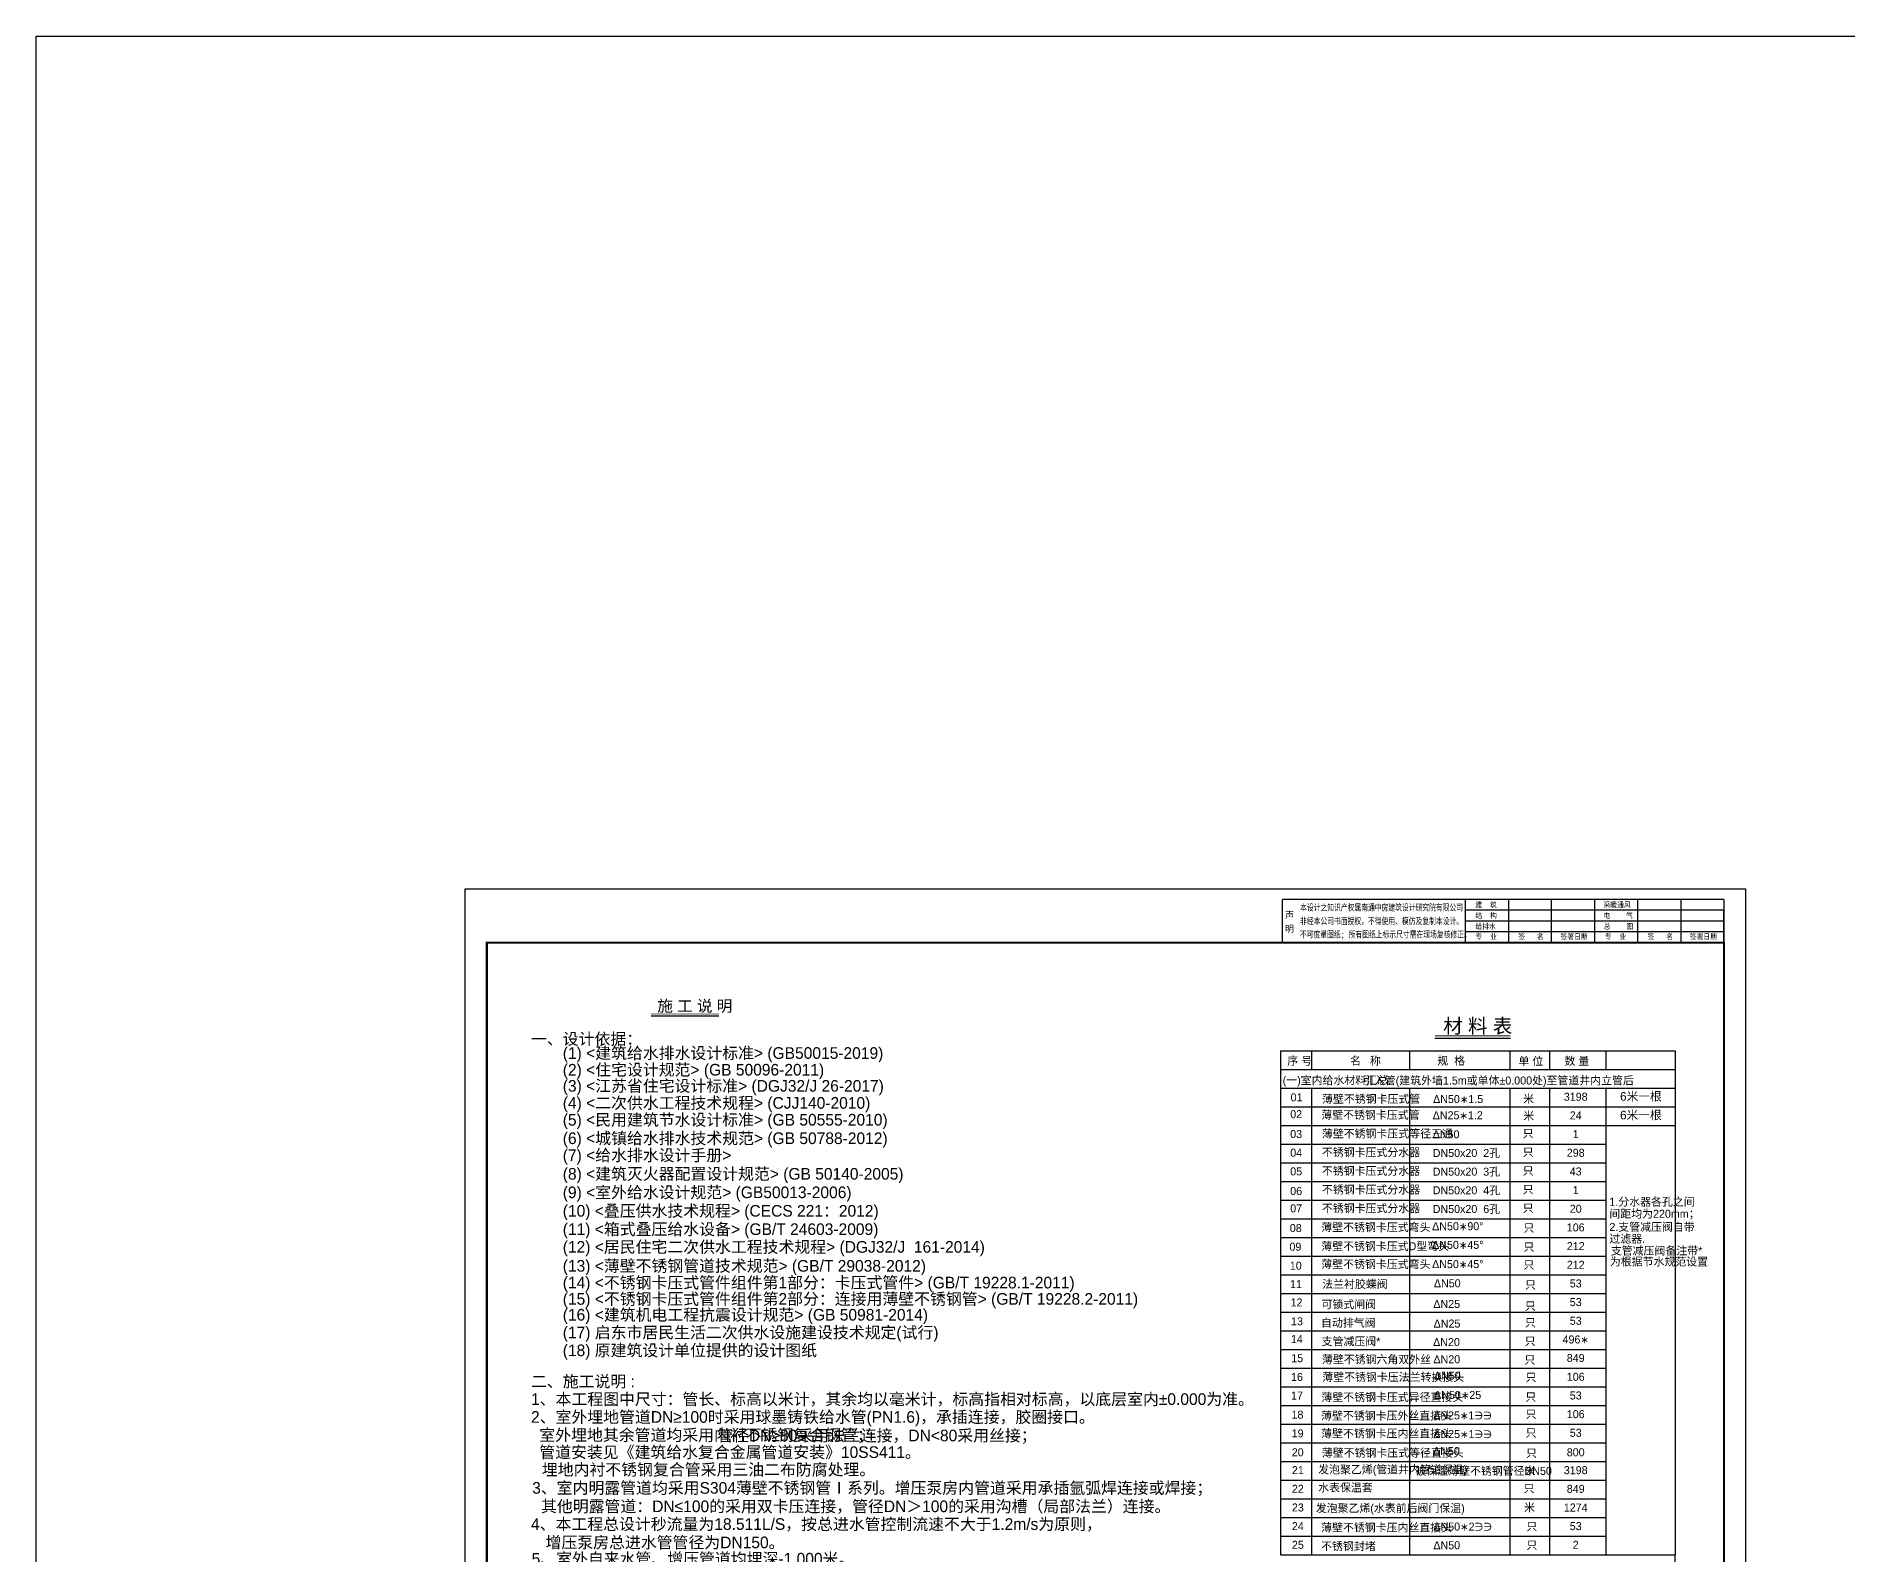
# Model space of a CAD drawing. Header units: millimetres. Extents: x 10779125 to 11142123, y -372083 to -144871.
# Drawn here: x 10779125 to 10863174, y -295634 to -225183 of the extents above; entities that cross this region are included whole.
import ezdxf
from ezdxf.enums import TextEntityAlignment as Align

# ---------------------------------------------------------------- set-up
doc = ezdxf.new("R2010")
doc.units = ezdxf.units.MM
doc.header["$LTSCALE"] = 1000
doc.header["$MEASUREMENT"] = 0
doc.layers.get('0').update_dxf_attribs({"color": 255, "linetype": 'CONTINUOUS'})
for name, color, linetype in [('_标注', 7, 'CONTINUOUS'), ('S', 6, 'CONTINUOUS'), ('低压管', 7, 'CONTINUOUS'), ('签字名字', 7, 'CONTINUOUS')]:
    doc.layers.add(name, color=color, linetype=linetype)
doc.styles.add('-黑体', font='simhei.ttf', dxfattribs={"width": 0.8})
doc.styles.add('hz', font='simplex', dxfattribs={"width": 0.7, "bigfont": 'hztxt'})
doc.styles.get("Standard").update_dxf_attribs({"font": 'symbol.ttf'})
doc.styles.add('公司地址', font='')
doc.styles.add('单位名称', font='simhei.ttf')
doc.styles.add('单位名称英文', font='gothice.shx')
doc.styles.add('项目信息', font='simkai.ttf')
doc.styles.get('公司地址').set_extended_font_data('SimSun')

# ---------------------------------------------------------------- blocks, each defined once
blk = doc.blocks.new('S')
at = {"const_width": 60}
for points in [[(519907, 1380937), (519891, 1380916), (519918, 1380916), (519993, 1380927), (520139, 1380977), (520229, 1381037)], [(519939, 1381313), (520172, 1381340), (520205, 1381333), (520217, 1381320)], [(520097, 1381156), (520100, 1381125), (520108, 1380944), (520107, 1380812), (520086, 1380687), (520073, 1380610)], [(520707, 1380892), (520867, 1380920), (520978, 1380965), (521178, 1381072)], [(520790, 1381241), (520782, 1381228), (520787, 1381176), (520792, 1381120), (520781, 1381082), (520779, 1381000)], [(520942, 1381059), (520901, 1380923), (520852, 1380800), (520829, 1380741), (520802, 1380741), (520797, 1380747)], [(520814, 1381283), (520849, 1381295), (520974, 1381321), (521130, 1381338), (521226, 1381333), (521241, 1381321), (521215, 1381288), (521166, 1381227), (521132, 1381192), (521120, 1381140), (521103, 1381067), (521104, 1381031)], [(520826, 1381046), (521041, 1381095)], [(520841, 1381159), (520891, 1381172), (520951, 1381186), (521080, 1381204)], [(520859, 1381262), (520852, 1381180), (520868, 1381115), (520863, 1381045), (520863, 1380954)], [(520862, 1381456), (520862, 1381490), (520869, 1381504), (520882, 1381504), (520954, 1381456), (520970, 1381429), (520961, 1381397), (520940, 1381380), (520910, 1381346)], [(520993, 1381270), (520993, 1381264), (520957, 1381128), (520942, 1381059)], [(520943, 1380987), (521184, 1380985), (521227, 1380998)], [(519842, 1380585), (519878, 1380592), (519993, 1380592), (520059, 1380603), (520118, 1380620), (520262, 1380646), (520360, 1380674), (520360, 1380678)], [(521030, 1380861), (520959, 1380698), (520900, 1380606), (520859, 1380545), (520834, 1380545)], [(520863, 1380954), (520867, 1380920)], [(520868, 1380840), (520899, 1380818), (520900, 1380743), (520874, 1380658)], [(520932, 1380870), (520953, 1380903), (520993, 1380914), (521070, 1380917), (521128, 1380914), (521168, 1380895), (521173, 1380866), (521100, 1380727)], [(520982, 1380750), (521103, 1380704), (521225, 1380658), (521325, 1380624), (521390, 1380610), (521393, 1380630), (521347, 1380701)]]:
    blk.add_lwpolyline(points, dxfattribs=at)
blk = doc.blocks.new('tk')
at = {"linetype": 'ByBlock', "ltscale": 0.5}
blk.add_hatch(color=256, dxfattribs=at).paths.add_polyline_path([(3511150, -84182), (3511150, -83519), (3511109, -83479), (3510632, -83956), (3511001, -84326), (3511001, -84159, -0.711905), (3511069, -83730), (3511069, -84393), (3511109, -84434), (3511587, -83956), (3511217, -83587), (3511217, -83754, -0.711905)])
at = {"linetype": 'Continuous'}
h = blk.add_hatch(color=256, dxfattribs=at)
h.dxf.hatch_style = 1
h.paths.add_polyline_path([(3526139, -86538), (3526384, -86617), (3526435, -86610), (3526427, -86596), (3526334, -86581), (3526154, -86524), (3526183, -86481), (3526226, -86445), (3526219, -86437), (3526211, -86430), (3526046, -86625), (3526024, -86632), (3526017, -86653), (3526031, -86661)])
h.paths.add_polyline_path([(3526226, -86596), (3526233, -86610), (3526247, -86596), (3526240, -86581), (3526233, -86574), (3526111, -86617), (3526103, -86632), (3526125, -86639)], flags=17)
h.paths.add_polyline_path([(3526183, -86733), (3526175, -86668), (3526161, -86661), (3526132, -86718), (3526125, -86682), (3526111, -86704), (3526118, -86826), (3526132, -86841), (3526147, -86797), (3526190, -86826), (3526204, -86819), (3526190, -86761), (3526204, -86740)])
h.paths.add_polyline_path([(3526147, -86733), (3526154, -86704), (3526161, -86697), (3526161, -86718)], flags=16)
h.paths.add_polyline_path([(3526161, -86754), (3526168, -86747), (3526168, -86761)], flags=16)
h.paths.add_polyline_path([(3526175, -86776), (3526175, -86790), (3526168, -86783)], flags=16)
h.paths.add_polyline_path([(3526240, -86697), (3526226, -86689), (3526197, -86725), (3526204, -86740), (3526219, -86725), (3526233, -86761), (3526255, -86740), (3526247, -86718), (3526240, -86733)])
h.paths.add_polyline_path([(3526276, -86653), (3526269, -86646), (3526255, -86682), (3526269, -86711), (3526276, -86805), (3526240, -86797), (3526233, -86812), (3526283, -86833), (3526298, -86819)])
h.paths.add_polyline_path([(3526550, -86545), (3526543, -86517), (3526528, -86509), (3526521, -86502), (3526492, -86509), (3526528, -86531), (3526528, -86560), (3526514, -86581), (3526521, -86603)], flags=17)
h.paths.add_polyline_path([(3526564, -86603), (3526600, -86596), (3526607, -86574), (3526593, -86567), (3526521, -86610), (3526514, -86596), (3526478, -86646), (3526456, -86653), (3526514, -86711), (3526435, -86769), (3526456, -86776), (3526528, -86718), (3526571, -86754), (3526665, -86790), (3526802, -86790), (3526816, -86776), (3526780, -86769), (3526910, -86733), (3526960, -87186), (3526967, -87021), (3526931, -86725), (3527047, -86697), (3527047, -86675), (3526996, -86675), (3526996, -86689), (3527011, -86689), (3526931, -86704), (3526917, -86632), (3526975, -86574), (3526960, -86560), (3526924, -86560), (3526895, -86545), (3526939, -86524), (3526967, -86524), (3526982, -86509), (3526946, -86502), (3526881, -86531), (3526867, -86502), (3526867, -86445), (3526859, -86437), (3526845, -86495), (3526867, -86545), (3526795, -86596), (3526787, -86509), (3526773, -86531), (3526773, -86632), (3526780, -86668), (3526802, -86682), (3526802, -86617), (3526816, -86596), (3526874, -86560), (3526946, -86581), (3526852, -86661), (3526867, -86668), (3526903, -86646), (3526903, -86718), (3526737, -86761), (3526859, -86668), (3526845, -86661), (3526701, -86769), (3526615, -86754), (3526543, -86704), (3526571, -86646), (3526564, -86617), (3526528, -86689), (3526492, -86661)])
h.paths.add_polyline_path([(3526730, -86574), (3526787, -86466), (3526773, -86459), (3526701, -86596), (3526701, -86617), (3526715, -86632), (3526730, -86617), (3526730, -86603)], flags=17)
h.paths.add_polyline_path([(3526737, -86610), (3526730, -86603), (3526730, -86617)], flags=16)
h.paths.add_polyline_path([(3526874, -86560), (3526903, -86574), (3526946, -86581)], flags=17)
at = {"layer": '签字名字'}
h = blk.add_hatch(color=256, dxfattribs=at)
h.dxf.hatch_style = 1
h.paths.add_polyline_path([(3526181, -87022), (3526186, -86982), (3526178, -86963), (3526176, -86961), (3526165, -86961), (3526160, -86969), (3526173, -86982), (3526170, -87017), (3526160, -87046), (3526149, -87062), (3526154, -87065), (3526165, -87054)])
h.paths.add_polyline_path([(3526224, -87110), (3526229, -87113), (3526242, -87107), (3526253, -87097), (3526248, -87089), (3526208, -87094), (3526184, -87078), (3526168, -87078), (3526141, -87105), (3526085, -87105), (3526080, -87113), (3526088, -87121), (3526144, -87121), (3526144, -87153), (3526117, -87163), (3526109, -87171), (3526114, -87182), (3526146, -87177), (3526149, -87195), (3526165, -87225), (3526189, -87249), (3526205, -87259), (3526229, -87270), (3526266, -87275), (3526314, -87270), (3526373, -87251), (3526549, -87177), (3526696, -87107), (3526666, -87147), (3526666, -87161), (3526674, -87166), (3526693, -87166), (3526712, -87155), (3526722, -87155), (3526688, -87190), (3526685, -87198), (3526693, -87206), (3526701, -87206), (3526712, -87214), (3526720, -87230), (3526728, -87270), (3526738, -87275), (3526746, -87265), (3526778, -87161), (3526834, -87035), (3526840, -87043), (3526840, -87057), (3526848, -87070), (3526856, -87070), (3526861, -87054), (3526853, -87043), (3526850, -86979), (3526848, -86977), (3526842, -86977), (3526824, -87035), (3526776, -87139), (3526752, -87214), (3526736, -87241), (3526722, -87203), (3526706, -87190), (3526733, -87163), (3526746, -87139), (3526741, -87134), (3526728, -87134), (3526693, -87150), (3526685, -87150), (3526690, -87137), (3526712, -87118), (3526725, -87099), (3526725, -87089), (3526736, -87073), (3526736, -87059), (3526728, -87043), (3526701, -87017), (3526693, -87019), (3526690, -87075), (3526666, -87075), (3526648, -87086), (3526648, -87094), (3526656, -87099), (3526682, -87097), (3526613, -87134), (3526362, -87241), (3526293, -87259), (3526250, -87259), (3526221, -87251), (3526194, -87235), (3526178, -87219), (3526162, -87190), (3526162, -87166), (3526184, -87153)])
h.paths.add_polyline_path([(3526160, -87118), (3526181, -87113), (3526197, -87113), (3526200, -87118), (3526176, -87137), (3526160, -87142)], flags=16)
h.paths.add_polyline_path([(3526165, -87099), (3526173, -87091), (3526181, -87091), (3526186, -87097)], flags=16)
h.paths.add_polyline_path([(3526706, -87073), (3526709, -87059), (3526712, -87057), (3526722, -87070), (3526717, -87075)], flags=16)
h.paths.add_polyline_path([(3526936, -87081), (3526941, -87081), (3526944, -87102), (3526829, -87187), (3526829, -87193), (3526837, -87198), (3526906, -87153), (3526941, -87137), (3526944, -87161), (3526901, -87187), (3526901, -87195), (3526909, -87198), (3526941, -87182), (3526946, -87185), (3526941, -87195), (3526901, -87219), (3526906, -87230), (3526944, -87222), (3526944, -87265), (3526909, -87307), (3526909, -87323), (3526922, -87331), (3526946, -87302), (3526949, -87369), (3526930, -87459), (3526933, -87473), (3526946, -87451), (3526962, -87377), (3526962, -87262), (3526976, -87246), (3526984, -87225), (3526981, -87214), (3526973, -87209), (3526970, -87195), (3527005, -87161), (3527000, -87150), (3526992, -87147), (3527021, -87129), (3527040, -87110), (3527034, -87099), (3527008, -87099), (3526976, -87110), (3526970, -87105), (3526973, -87094), (3526997, -87070), (3526997, -87059), (3526989, -87054), (3526965, -87057), (3526957, -87022), (3526984, -86993), (3526984, -86985), (3526976, -86982), (3526973, -86979), (3526936, -86982), (3526874, -86998), (3526877, -87009), (3526888, -87011), (3526933, -86998), (3526960, -87001), (3526861, -87099), (3526866, -87110), (3526877, -87110)])
h.paths.add_polyline_path([(3526901, -87081), (3526941, -87041), (3526944, -87041), (3526941, -87065)], flags=16)
h.paths.add_polyline_path([(3526968, -87078), (3526968, -87073), (3526976, -87073)], flags=16)
h.paths.add_polyline_path([(3526960, -87131), (3526962, -87131), (3526962, -87147), (3526957, -87137)], flags=16)
h.paths.add_polyline_path([(3526976, -87123), (3527000, -87115), (3527010, -87115), (3527013, -87113), (3527002, -87126), (3526978, -87142), (3526973, -87139)], flags=16)
for p, q in [((3528409, -4873), (3507929, -4873)), ((3507929, -6873), (3507929, -4873)), ((3516419, -6873), (3516419, -4873)), ((3518409, -4873), (3518409, -6873)), ((3520409, -6873), (3520409, -4873)), ((3522409, -4873), (3522409, -6873)), ((3524409, -6873), (3524409, -4873)), ((3526409, -4873), (3526409, -6873)), ((3528409, -4873), (3528409, -6873)), ((3528409, -5373), (3516419, -5373)), ((3528409, -5873), (3516419, -5873)), ((3528409, -6873), (3528409, -5373)), ((3528409, -6373), (3516419, -6373)), ((3496409, -82973), (3496409, -87473)), ((3503409, -82973), (3503409, -87473)), ((3520078, -87473), (3520078, -82973)), ((3523520, -87473), (3523520, -82973)), ((3524925, -87473), (3524925, -82973)), ((3526047, -87473), (3526047, -82973)), ((3527059, -87473), (3527059, -82973)), ((3528409, -82973), (3528409, -87473)), ((3518453, -83535), (3528409, -83535)), ((3527059, -84098), (3528409, -83535)), ((3518453, -84098), (3528409, -84098)), ((3520078, -84660), (3528409, -84660)), ((3520810, -85223), (3520810, -84098)), ((3521541, -85785), (3521541, -84098)), ((3522272, -87473), (3522272, -84098)), ((3527059, -84660), (3528409, -84098)), ((3527059, -85223), (3528409, -84660)), ((3512092, -85223), (3512092, -87473)), ((3527059, -85785), (3528409, -85223)), ((3518453, -85898), (3510409, -85898)), ((3528409, -85785), (3518453, -85785)), ((3523520, -86348), (3520078, -86348)), ((3520978, -87473), (3520978, -85785)), ((3528409, -86348), (3523520, -86348)), ((3527059, -86348), (3528409, -85785)), ((3527059, -86910), (3528409, -86348)), ((3518453, -86573), (3510409, -86573)), ((3523520, -86910), (3518453, -86910)), ((3528409, -86910), (3523520, -86910)), ((3527059, -87473), (3528409, -86910))]:
    blk.add_line(p, q)
blk.add_lwpolyline([(3470009, -88473), (3470009, -4373), (3529409, -4373), (3529409, -88473)], close=True)
at = {"const_width": 100}
blk.add_lwpolyline([(3528409, -6873), (3528409, -87473), (3471009, -87473), (3471009, -6873)], close=True, dxfattribs=at)
at = {"const_width": 50.6}
for points in [[(3489909, -87473), (3489909, -82973), (3528409, -82973)], [(3510409, -82973), (3510409, -87473)], [(3518453, -82973), (3518453, -87473)], [(3523520, -82973), (3523520, -87473)], [(3510409, -85223), (3518453, -85223)], [(3510409, -85223), (3528409, -85223)]]:
    blk.add_lwpolyline(points, dxfattribs=at)
at = {"linetype": 'ByBlock', "ltscale": 0.5}
blk.add_lwpolyline([(3511217, -83754, -0.711905), (3511150, -84182), (3511150, -83519), (3511109, -83479), (3510632, -83956), (3511001, -84326), (3511001, -84159, -0.711905), (3511069, -83730), (3511069, -84393), (3511109, -84434), (3511587, -83956), (3511217, -83587)], format="xyb", close=True, dxfattribs=at)
at = {"xscale": 0.483839999884367, "yscale": 0.483839999934859, "zscale": 0.483839999884367, "rotation": 359.9999999948304}
blk.add_blockref('S', (3274630, -752576), dxfattribs=at)
for s, height, style, width, p in [('建  筑', 250, '项目信息', 0.9, (3516876, -5243)), ('采暖通风', 250, '项目信息', 0.9, (3522819, -5243)), ('本设计之知识产权属南通中房建筑设计研究院有限公司,', 300, '项目信息', 0.75, (3508742, -5393)), ('非经本公司书面授权，不得使用、模仿及复制本设计。', 300, '项目信息', 0.75, (3508742, -6023)), ('结  构', 250, '项目信息', 0.9, (3516876, -5743)), ('电    气', 250, '项目信息', 0.9, (3522812, -5743)), ('不可度量图纸; 所有图纸上标示尺寸需在现场复核修正。 ', 300, '项目信息', 0.75, (3508736, -6643)), ('给排水', 250, '项目信息', 0.9, (3516877, -6243)), ('专  业', 250, '项目信息', 0.9, (3516876, -6719)), ('签   名', 250, '项目信息', 0.9, (3518866, -6719)), ('签署日期', 250, '项目信息', 0.9, (3520821, -6719)), ('总    图', 250, '项目信息', 0.9, (3522827, -6243)), ('专  业', 250, '项目信息', 0.9, (3522876, -6719)), ('签   名', 250, '项目信息', 0.9, (3524866, -6719)), ('签署日期', 250, '项目信息', 0.9, (3526821, -6719)), ('设计编号', 300, '项目信息', 0.75, (3518608, -83423)), ('2021000740009', 300, '项目信息', 0.75, (3520540, -83424)), ('项目岗位', 300, '项目信息', 0.75, (3523621, -83383)), ('姓  名', 300, '项目信息', 0.75, (3525070, -83383)), ('签  名', 300, '项目信息', 0.75, (3526125, -83383)), ('签署日期', 300, '项目信息', 0.75, (3527092, -83383)), ('修改版本说明：', 281.2, '项目信息', 0.6, (3490318, -83607)), ('出图专用章：', 281.2, '项目信息', 0.6, (3497023, -83607)), ('执业资格专用章：', 281.2, '项目信息', 0.6, (3504023, -83607)), ('南通中房建筑设计研究院有限公司', 400, '单位名称', 0.75, (3511777, -83749)), ('Nangtong Company for Architectural Design,CRED', 300, '单位名称英文', 0.55, (3511834, -84231)), ('条形编码', 300, '项目信息', 0.75, (3518601, -83986)), ('设 计 人', 300, '项目信息', 0.75, (3523622, -83980)), ('地址:江苏省南通市崇川区沈家巷15号 电话：4008650800', 200, 'hz', 0.7, (3512927, -85109)), ('设计资质: 建筑行业（建筑）甲级 证书编号:A132001602  ', 200, 'hz', 0.7, (3512936, -84800)), ('图纸编号', 300, '项目信息', 0.75, (3518610, -84754)), ('专业', 300, '项目信息', 0.75, (3520146, -84532)), ('水', 300, '项目信息', 0.75, (3520201, -85075)), ('代码', 300, '项目信息', 0.75, (3520889, -84532)), ('S', 300, '项目信息', 0.75, (3520993, -85057)), ('序号', 300, '项目信息', 0.75, (3521648, -84532)), ('图纸张数', 300, '项目信息', 0.75, (3522283, -84532)), ('4', 300, '项目信息', 0.75, (3522795, -85057)), ('校 对 人', 300, '项目信息', 0.75, (3523614, -84508)), ('审 核 人', 300, '项目信息', 0.75, (3523619, -85070)), ('委托单位', 281.2, '单位名称', 0.85, (3510591, -85712)), ('设计阶段', 300, '项目信息', 0.75, (3518641, -85625)), ('施工图', 300, '项目信息', 0.75, (3520329, -85645)), ('比例', 300, '项目信息', 0.75, (3521597, -85624)), ('1:100', 300, '项目信息', 0.75, (3522500, -85644)), ('专业负责人', 300, '项目信息', 0.6, (3523603, -85669)), ('项目名称', 281.2, '单位名称', 0.85, (3510591, -86364)), ('版本信息', 300, '项目信息', 0.75, (3518662, -86442)), ('版本号', 300, '项目信息', 0.75, (3520104, -86217)), ('重大修改', 300, '项目信息', 0.75, (3521039, -86217)), ('一般修改', 300, '项目信息', 0.75, (3522285, -86217)), ('项目负责人', 300, '项目信息', 0.6, (3523602, -86195)), ('技术负责人', 300, '项目信息', 0.6, (3523602, -86758)), ('图纸内容', 281.2, '单位名称', 0.85, (3510598, -87135)), ('发布日期', 300, '项目信息', 0.75, (3518641, -87313)), ('03', 300, '项目信息', 0.75, (3520446, -87316)), ('18', 300, '项目信息', 0.75, (3521519, -87322)), ('2021', 300, '项目信息', 0.75, (3522635, -87306)), ('公司负责人', 300, '项目信息', 0.6, (3523602, -87320))]:
    blk.add_text(s, height=height, dxfattribs=dict(style=style, width=width)).set_placement(p)
for s, height, style, p in [('声 ', 300, '公司地址', (3508042, -5746)), ('明', 300, '公司地址', (3508042, -6381)), ('张 琳', 200, '-黑体', (3525071, -83918)), ('景  成', 200, '-黑体', (3525071, -85050)), ('王  赛', 200, '-黑体', (3525071, -84481)), ('景  成', 200, '-黑体', (3525071, -85606)), ('俞文华', 200, '-黑体', (3525071, -86745)), ('景  成', 200, '-黑体', (3525071, -86221)), ('毛  辉', 200, '-黑体', (3525071, -87307))]:
    blk.add_text(s, height=height, dxfattribs=dict(style=style)).set_placement(p)
for s, p in [('启东市自来水厂有限公司', (3513799, -85773)), ('东郊二期（御龙花园）二次供水', (3513546, -86383))]:
    blk.add_text(s, height=300).set_placement(p)

msp = doc.modelspace()

# ---------------------------------------------------------------- linework, layer by layer
msp.add_line((10836851.9, -272247.9), (10836851.9, -295634.2))
at = {"color": 0}
msp.add_line((10855173.1, -272247.9), (10855173.1, -295634.2), dxfattribs=at)
at = {"layer": '_标注'}
msp.add_lwpolyline([(10779124.9, -225183.4), (11035149.4, -225183.4), (11035149.4, -372083.3), (10779124.9, -372083.3)], close=True, dxfattribs=at)
at = {"layer": '低压管'}
for p, q in [((10807650, -270637.8), (10810799.8, -270637.8)), ((10836851.9, -272247.9), (10855173.1, -272247.9)), ((10838295.1, -272247.9), (10838295.1, -273114)), ((10842845.3, -272247.9), (10842845.3, -273114)), ((10844013.7, -271666.7), (10847531, -271666.7)), ((10847502.5, -272247.9), (10847502.5, -273114)), ((10849335.1, -272247.9), (10849335.1, -273114)), ((10851944.9, -272247.9), (10851944.9, -273114)), ((10836851.9, -273114), (10855173.1, -273114)), ((10836851.9, -273980.2), (10855173.1, -273980.2)), ((10838295.1, -273980.2), (10838295.1, -282641.8)), ((10842845.3, -273980.2), (10842845.3, -295634.2)), ((10847502.5, -273980.2), (10847502.5, -282641.8)), ((10849335.1, -273980.2), (10849335.1, -282641.8)), ((10851944.9, -273980.2), (10851944.9, -282641.8)), ((10836851.9, -274846.4), (10855173.1, -274846.4)), ((10836851.9, -275712.5), (10855173.1, -275712.5)), ((10836851.9, -276578.7), (10851944.9, -276578.7)), ((10836851.9, -277444.8), (10851944.9, -277444.8)), ((10836851.9, -278311), (10851944.9, -278311)), ((10836851.9, -279177.2), (10851944.9, -279177.2)), ((10836851.9, -279177.2), (10851944.9, -279177.2)), ((10836851.9, -280043.3), (10851944.9, -280043.3)), ((10836851.9, -280909.5), (10851944.9, -280909.5)), ((10836851.9, -281775.6), (10851944.9, -281775.6)), ((10836851.9, -282641.8), (10851944.9, -282641.8)), ((10838295.1, -282641.8), (10838295.1, -295634.2)), ((10847502.5, -282641.8), (10847502.5, -295634.2)), ((10849335.1, -282641.8), (10849335.1, -295634.2)), ((10851944.9, -282641.8), (10851944.9, -295634.2)), ((10836851.9, -283508), (10851944.9, -283508)), ((10836851.9, -284374.1), (10851944.9, -284374.1)), ((10836851.9, -285240.3), (10851944.9, -285240.3)), ((10836851.9, -286106.4), (10851944.9, -286106.4)), ((10836851.9, -286972.6), (10851944.9, -286972.6)), ((10836851.9, -287838.8), (10851944.9, -287838.8)), ((10836851.9, -288704.9), (10851944.9, -288704.9)), ((10836851.9, -288704.9), (10851944.9, -288704.9)), ((10836851.9, -289571.1), (10851944.9, -289571.1)), ((10836851.9, -289571.1), (10851944.9, -289571.1)), ((10836851.9, -290437.2), (10851944.9, -290437.2)), ((10836851.9, -291303.4), (10851944.9, -291303.4)), ((10836851.9, -292169.6), (10851944.9, -292169.6)), ((10836851.9, -293035.7), (10851944.9, -293035.7)), ((10836851.9, -293901.9), (10851944.9, -293901.9)), ((10836851.9, -294768), (10851944.9, -294768)), ((10836851.9, -295634.2), (10855173.2, -295634.1)), ((10836851.9, -295634.2), (10855173.1, -295634.2)), ((10855173.3, -333308.4), (10855173.2, -295634.1))]:
    msp.add_line(p, q, dxfattribs=at)
for points, const_width in [([(10807652.5, -270553.1), (10810798.5, -270553.1)], 30.2), ([(10844017, -271560.7), (10847512.3, -271560.7)], 37.9)]:
    msp.add_lwpolyline(points, dxfattribs=dict(at, const_width=const_width))

# ---------------------------------------------------------------- block references
at = {"layer": '_标注'}
msp.add_blockref('tk', (7329021.1, -260359.8), dxfattribs=at)

# ---------------------------------------------------------------- texts
at = {"layer": 'S', "color": 3}
for s, p in [('一、设计依据：', (10802081.2, -271971.6)), ('\u3000\u3000(1) <建筑给水排水设计标准> (GB50015-2019)', (10802081.2, -272626.6)), ('\u3000\u3000(2) <住宅设计规范> (GB 50096-2011)', (10802081.2, -273401.4)), ('\u3000\u3000(3) <江苏省住宅设计标准> (DGJ32/J 26-2017)', (10802081.2, -274149.7)), ('\u3000\u3000(4) <二次供水工程技术规程> (CJJ140-2010)', (10802081.2, -274941.4)), ('\u3000\u3000(5) <民用建筑节水设计标准> (GB 50555-2010)', (10802081.2, -275722.3)), ('\u3000\u3000(6) <城镇给水排水技术规范> (GB 50788-2012)', (10802081.2, -276579.8)), ('\u3000\u3000(7) <给水排水设计手册>', (10802081.2, -277367.5)), ('\u3000\u3000(8) <建筑灭火器配置设计规范> (GB 50140-2005)', (10802081.2, -278231.3)), ('\u3000\u3000(9) <室外给水设计规范> (GB50013-2006)', (10802081.2, -279089.6)), ('\u3000\u3000(10) <叠压供水技术规程> (CECS 221：2012)', (10802081.2, -279947.6)), ('\u3000\u3000(11) <箱式叠压给水设备> (GB/T 24603-2009)', (10802081.2, -280798.3)), ('\u3000\u3000(12) <居民住宅二次供水工程技术规程> (DGJ32/J  161-2014)', (10802081.2, -281620.8)), ('\u3000\u3000(13) <薄壁不锈钢管道技术规范> (GB/T 29038-2012)', (10802081.2, -282499.9)), ('\u3000\u3000(14) <不锈钢卡压式管件组件第1部分：卡压式管件> (GB/T 19228.1-2011)', (10802081.2, -283277)), ('\u3000\u3000(15) <不锈钢卡压式管件组件第2部分：连接用薄壁不锈钢管> (GB/T 19228.2-2011)', (10802081.2, -284033.3)), ('\u3000\u3000(16) <建筑机电工程抗震设计规范> (GB 50981-2014)', (10802081.2, -284769.9)), ('\u3000\u3000(17) 启东市居民生活二次供水设施建设技术规定(试行)', (10802081.2, -285589.3)), ('\u3000\u3000(18) 原建筑设计单位提供的设计图纸', (10802081.2, -286419.8)), ('二、施工说明 :', (10802081.2, -287858.9)), ('1、本工程图中尺寸：管长、标高以米计，其余均以毫米计，标高指相对标高，以底层室内%%P0.000为准。', (10802081.2, -288682.6)), ('2、室外埋地管道DN≥100时采用球墨铸铁给水管(PN1.6)，承插连接，胶圈接口。', (10802081.2, -289510.9)), ('室外埋地其余管道均采用内衬不锈钢复合钢管；', (10802468.7, -290348.3)), ('管径DN≥80采用法兰连接，DN<80采用丝接；', (10810718.5, -290371.1)), ('管道安装见《建筑给水复合金属管道安装》10SS411。', (10802465.1, -291143.6)), ('埋地内衬不锈钢复合管采用三油二布防腐处理。', (10802583.8, -291952.9)), ('3、室内明露管道均采用S304薄壁不锈钢管Ⅰ系列。增压泵房内管道采用承插氩弧焊连接或焊接；', (10802134.8, -292800.7)), ('其他明露管道：DN≤100的采用双卡压连接，管径DN＞100的采用沟槽（局部法兰）连接。', (10802547.2, -293657)), ('4、本工程总设计秒流量为18.511L/S，按总进水管控制流速不大于1.2m/s为原则，', (10802081.2, -294479.6)), ('增压泵房总进水管管径为DN150。', (10802756.4, -295330.4)), ('5、室外自来水管、增压管道均埋深-1.000米。', (10802110.4, -296088.4))]:
    msp.add_text(s, height=540, dxfattribs=at).set_placement(p)
at = {"layer": '低压管'}
for s, height, p in [('施 工 说 明', 529.2, (10807942.5, -270435.8)), (' 材 料 表', 662.88, (10844157.6, -271432.8)), ('序 号', 371.21, (10837171.6, -272904.3)), ('名   称', 371.21, (10840083.7, -272902.5)), ('规  格', 371.21, (10844129, -272901.6)), ('单 位', 371.21, (10847895.9, -272917.7)), ('数 量', 371.21, (10850028.2, -272910.2)), ('(一)室内给水材料汇总:', 371.211, (10836955.9, -273806)), ('引入管(建筑外墙1.5m或单体%%P0.000处)至管道井内立管后', 371.211, (10840680.3, -273818)), ('薄壁不锈钢卡压式管', 371.21, (10838783, -274672.4)), ('DN50*1.5', 371.21, (10843935.2, -274677.3)), ('米', 371.2, (10848113.8, -274668.2)), ('6米一根', 399, (10852611.1, -274567.9)), ('薄壁不锈钢卡压式管', 371.21, (10838750.3, -275411.8)), ('DN25*1.2', 371.21, (10843916.2, -275429.7)), ('米', 371.2, (10848117.6, -275455.9)), ('6米一根', 399, (10852611.1, -275434.1)), ('薄壁不锈钢卡压式等径三通', 371.211, (10838774.8, -276280.9)), ('DN50', 371.21, (10843916.2, -276313.1)), ('只', 371.2, (10848094.8, -276272.2)), ('不锈钢卡压式分水器', 371.21, (10838774.8, -277147)), ('DN50x20  2孔', 371.211, (10843916.2, -277179.2)), ('只', 371.2, (10848094.8, -277138.4)), ('不锈钢卡压式分水器', 371.21, (10838774.8, -278013.2)), ('DN50x20  3孔', 371.211, (10843916.2, -278045.4)), ('只', 371.2, (10848094.8, -278004.5)), ('06', 371.21, (10837306.5, -278944)), ('不锈钢卡压式分水器', 371.21, (10838774.8, -278879.4)), ('DN50x20  4孔', 371.211, (10843916.2, -278911.6)), ('只', 371.2, (10848094.8, -278870.7)), ('1.分水器各孔之间', 371.21, (10852113.1, -279442.9)), ('07', 371.21, (10837306.5, -279746.6)), ('不锈钢卡压式分水器', 371.21, (10838774.8, -279745.5)), ('DN50x20  6孔', 371.211, (10843916.2, -279777.7)), ('只', 371.2, (10848094.8, -279736.8)), ('间距均为220mm；', 371.21, (10852113.1, -279999.1)), ('08', 371.21, (10837287.5, -280663.5)), ('薄壁不锈钢卡压式弯头', 371.21, (10838748.8, -280626.5)), ('DN50*90°', 371.21, (10843890.2, -280577.2)), ('只', 371.2, (10848128.2, -280655.3)), ('2.支管减压阀自带', 371.21, (10852113.1, -280611.7)), ('09', 371.21, (10837268.5, -281528)), ('薄壁不锈钢卡压式D型弯头', 371.211, (10838748.8, -281506.2)), ('DN50*45°', 371.21, (10843890.2, -281441)), ('只', 371.2, (10848128.2, -281540.7)), ('过滤器.', 371.21, (10852113.1, -281164)), ('支管减压阀备注带*', 371.21, (10852182.2, -281713.7)), ('薄壁不锈钢卡压式弯头', 371.21, (10838748.8, -282340)), ('DN50*45°', 371.21, (10843890.2, -282336.6)), ('只', 371.2, (10848128.2, -282369.2)), ('为根据节水规范设置', 371.21, (10852135.8, -282220.2)), ('法兰衬胶蝶阀', 371.21, (10838790.2, -283263.8)), ('DN50', 371.21, (10843970.2, -283224.8)), ('只', 371.2, (10848198, -283295.1)), ('可锁式闸阀', 371.21, (10838757.5, -284200.5)), ('DN25', 371.21, (10843946.8, -284183.1)), ('只', 371.2, (10848192.8, -284279.4)), ('自动排气阀', 371.21, (10838734.3, -285059.4)), ('DN25', 371.21, (10843959.8, -285091.8)), ('只', 371.2, (10848194.6, -285050.7)), ('支管减压阀*', 371.21, (10838763.6, -285918.4)), ('DN20', 371.21, (10843936.7, -285950.8)), ('只', 371.2, (10848186.9, -285909.8)), ('薄壁不锈钢六角双外丝', 371.21, (10838777.6, -286756.9)), ('DN20', 371.21, (10843950.3, -286748.5)), ('只', 371.2, (10848167.2, -286775.7)), ('薄壁不锈钢卡压法兰转换接头 ', 371.211, (10838795.6, -287576.6)), ('DN50', 371.21, (10843972.4, -287509.1)), ('只', 371.2, (10848223.2, -287588.9)), ('薄壁不锈钢卡压式异径直接头', 371.211, (10838753.3, -288511.4)), ('DN50*25', 371.21, (10843981.5, -288405.5)), ('只', 371.2, (10848217.4, -288502.8)), ('薄壁不锈钢卡压外丝直接头', 371.211, (10838738.5, -289367.7)), ("DN25*1''", 371.21, (10843940.3, -289353)), ('只', 371.2, (10848225.9, -289294.7)), ('薄壁不锈钢卡压内丝直接头', 371.211, (10838740.5, -290194)), ("DN25*1''", 371.21, (10843943.9, -290219.4)), ('只', 371.2, (10848227, -290162.7)), ('薄壁不锈钢卡压式等径直接头', 371.211, (10838771.7, -291091.3)), ('DN50', 371.21, (10843933.9, -291009.6)), ('只', 371.2, (10848245.2, -291107.5)), ('发泡聚乙烯(管道井内管道保温)', 371.211, (10838604.4, -291864.4)), ('被保温薄壁不锈钢管径DN50', 371.211, (10843113.9, -291929.6)), ('米', 371.2, (10848174.3, -291924.9)), ('水表保温套', 371.21, (10838603.5, -292704.2)), ('只', 371.2, (10848133.8, -292745.5)), ('发泡聚乙烯(水表前后阀门保温)', 371.211, (10838489.7, -293660.8)), ('米', 371.2, (10848156.3, -293623.6)), ('薄壁不锈钢卡压内丝直接头', 371.211, (10838740.5, -294558.2)), ("DN50*2''", 371.21, (10843947.5, -294513.5)), ('只', 371.2, (10848267.3, -294506.7)), ('不锈钢封堵', 371.21, (10838740.5, -295424.3)), ('DN50', 371.21, (10843947.5, -295379.6)), ('只', 371.2, (10848267.3, -295372.9))]:
    msp.add_text(s, height=height, dxfattribs=at).set_placement(p)
at = {"layer": '低压管', "color": 0}
for s, p in [('01', (10837325.5, -274599.2)), ('02', (10837306.5, -275378.2)), ('03', (10837306.5, -276300.5)), ('04', (10837306.5, -277166.7)), ('05', (10837306.5, -278032.9)), ('10', (10837287.5, -282409.9)), ('11', (10837297, -283261.5)), ('12', (10837322.3, -284113.2)), ('13', (10837342.1, -284989.2)), ('14', (10837336.6, -285812.5)), ('15', (10837353.6, -286699.2)), ('16', (10837343.5, -287569.1)), ('17', (10837343.5, -288435.3)), ('18', (10837365.8, -289321.4)), ('19', (10837373, -290187.5)), ('20', (10837378.6, -291064.7)), ('21', (10837383.8, -291893.1)), ('22', (10837383.8, -292759.3)), ('23', (10837383.8, -293625.4)), ('24', (10837383.8, -294491.6)), ('25', (10837383.8, -295357.7))]:
    msp.add_text(s, height=371.21, dxfattribs=at).set_placement(p)
at = {"layer": '低压管', "color": 7}
for s, height, p in [('3198', 371.21, (10850551.8, -274570.2)), ('24', 371.21, (10850551.8, -275436.3)), ('1', 371.2, (10850551.8, -276302.5)), ('298', 371.21, (10850551.8, -277168.7)), ('43', 371.21, (10850551.8, -278034.8)), ('1', 371.2, (10850551.8, -278901)), ('20', 371.21, (10850551.8, -279767.1)), ('106', 371.21, (10850551.8, -280633.3)), ('212', 371.21, (10850551.8, -281499.5)), ('212', 371.21, (10850551.8, -282365.6)), ('53', 371.21, (10850551.8, -283231.8)), ('53', 371.21, (10850551.8, -284097.9)), ('53', 371.21, (10850551.8, -284964.1)), ('496*', 371.21, (10850551.8, -285830.3)), ('849', 371.21, (10850551.8, -286689.2)), ('106', 371.21, (10850551.8, -287562.6)), ('53', 371.21, (10850551.8, -288428.7)), ('106', 371.21, (10850551.8, -289294.9)), ('53', 371.21, (10850551.8, -290161.1)), ('800', 371.21, (10850551.8, -291065.4)), ('3198', 371.21, (10850551.8, -291895)), ('849', 371.21, (10850551.8, -292761.2)), ('1274', 371.21, (10850551.8, -293627.3)), ('53', 371.21, (10850551.8, -294491.9)), ('2', 371.2, (10850551.8, -295358))]:
    msp.add_text(s, height=height, dxfattribs=at).set_placement(p, align=Align.CENTER)

doc.saveas('drawing.dxf')
